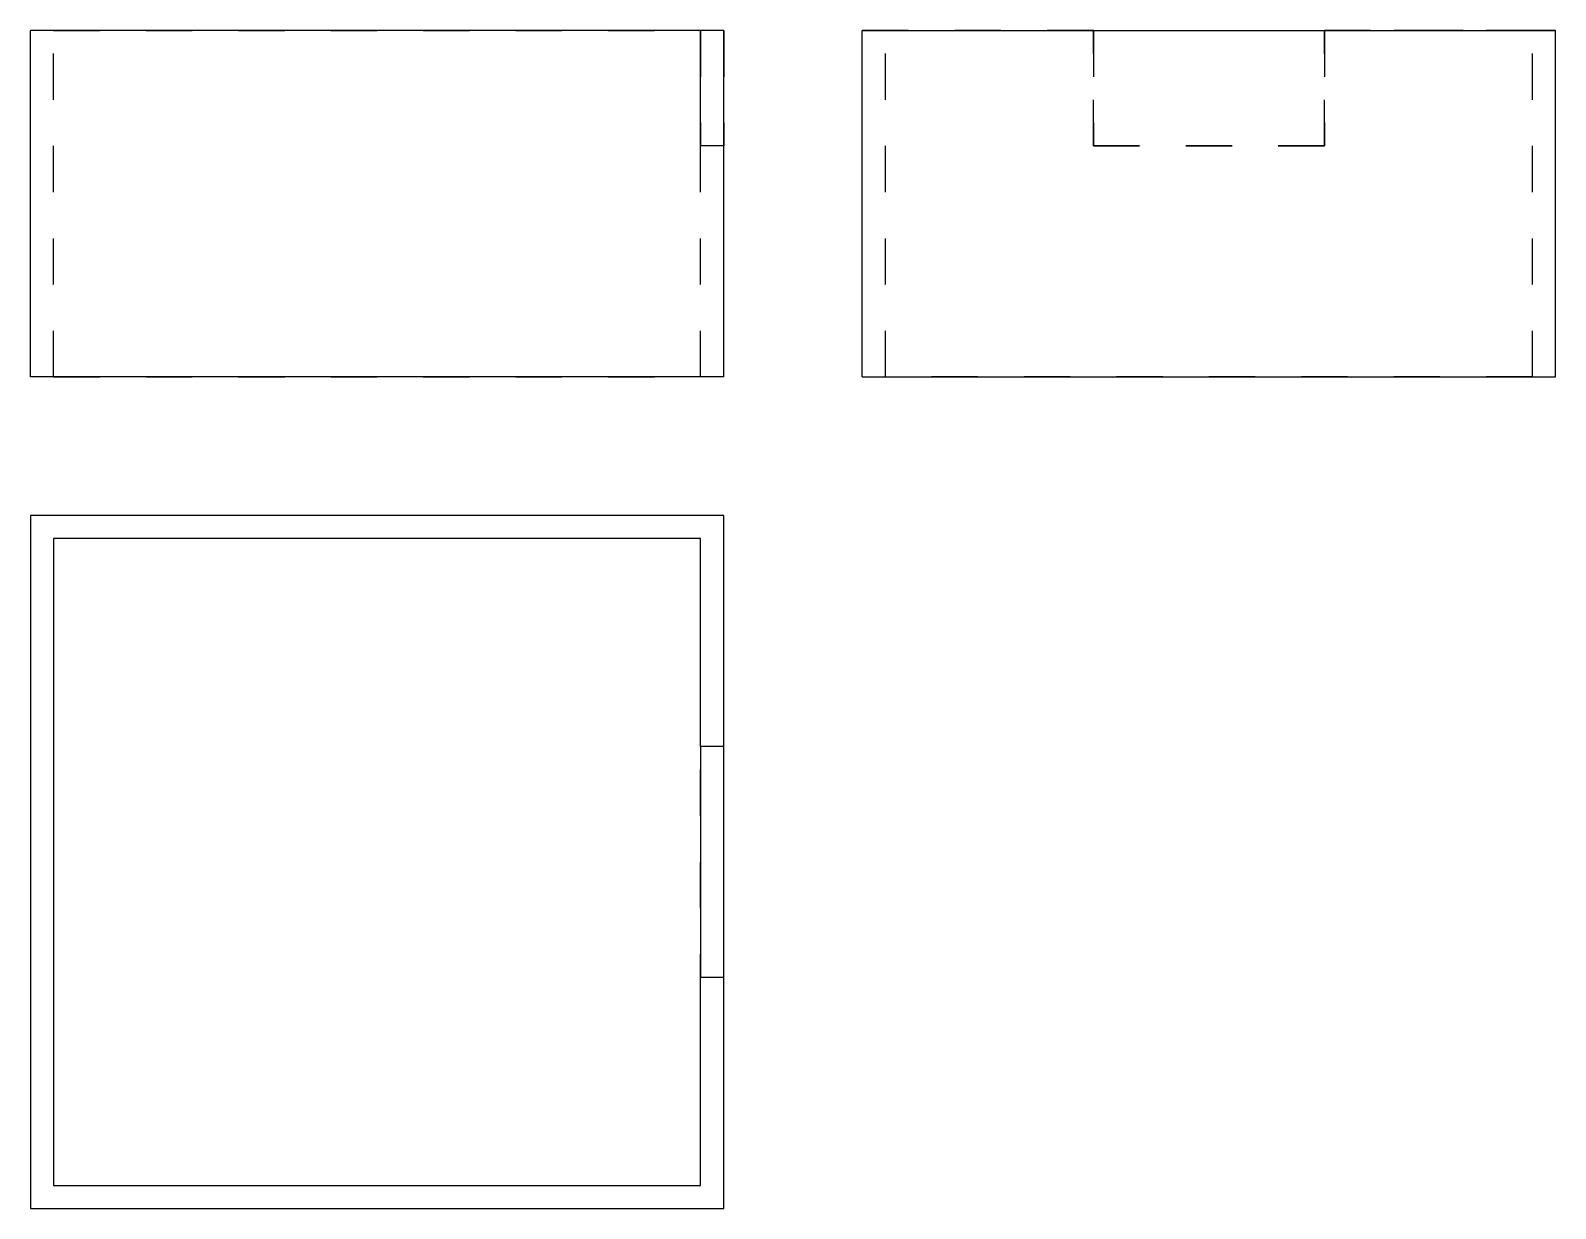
# Model space of a CAD drawing. Extents: x 0 to 3.3, y 0 to 2.55.
import ezdxf

# ---------------------------------------------------------------- set-up
doc = ezdxf.new("R2010")
doc.units = 0
doc.linetypes.add('HIDDEN', pattern=[0.075, 0.050025, -0.024975])
for name, color, linetype in [('FRONT', 7, 'CONTINUOUS'), ('FRONT_HID', 7, 'HIDDEN'), ('LEFT', 7, 'CONTINUOUS'), ('LEFT_HID', 7, 'HIDDEN'), ('TOP', 7, 'CONTINUOUS'), ('TOP_HID', 7, 'HIDDEN')]:
    doc.layers.add(name, color=color, linetype=linetype)

msp = doc.modelspace()

# ---------------------------------------------------------------- linework, layer by layer
at = {"layer": 'FRONT'}
for p, q in [((0, 1.8), (0, 2.55)), ((1.5, 2.55), (0, 2.55)), ((1.5, 1.8), (1.5, 2.55)), ((1.5, 1.8), (0, 1.8))]:
    msp.add_line(p, q, dxfattribs=at)
at = {"layer": 'FRONT_HID', "linetype": 'HIDDEN'}
for p, q in [((0.05, 2.55), (1.45, 2.55)), ((1.45, 2.55), (0.05, 2.55)), ((0.05, 1.8), (0.05, 2.55)), ((0.05, 1.8), (0.05, 2.55)), ((1.5, 2.55), (1.45, 2.55)), ((1.5, 2.55), (1.45, 2.55)), ((1.45, 2.55), (1.45, 2.3)), ((1.45, 2.3), (1.45, 2.55)), ((1.45, 1.8), (1.45, 2.55)), ((1.45, 1.8), (1.45, 2.55)), ((1.5, 2.55), (1.5, 2.3)), ((1.5, 2.3), (1.5, 2.55)), ((1.5, 2.3), (1.45, 2.3)), ((1.5, 2.3), (1.45, 2.3)), ((0.05, 1.8), (1.45, 1.8)), ((1.45, 1.8), (0.05, 1.8))]:
    msp.add_line(p, q, dxfattribs=at)
at = {"layer": 'LEFT'}
for p, q in [((1.8, 1.8), (1.8, 2.55)), ((1.8, 2.55), (3.3, 2.55)), ((3.3, 1.8), (3.3, 2.55)), ((1.8, 1.8), (3.3, 1.8))]:
    msp.add_line(p, q, dxfattribs=at)
at = {"layer": 'LEFT_HID', "linetype": 'HIDDEN'}
for p, q in [((2.3, 2.55), (1.8, 2.55)), ((1.85, 2.55), (3.25, 2.55)), ((2.3, 2.55), (1.85, 2.55)), ((1.85, 1.8), (1.85, 2.55)), ((1.85, 1.8), (1.85, 2.55)), ((2.3, 2.3), (2.3, 2.55)), ((2.3, 2.55), (2.3, 2.3)), ((3.3, 2.55), (2.8, 2.55)), ((2.8, 2.55), (2.8, 2.3)), ((3.25, 2.55), (2.8, 2.55)), ((2.8, 2.3), (2.8, 2.55)), ((3.25, 1.8), (3.25, 2.55)), ((3.25, 1.8), (3.25, 2.55)), ((2.8, 2.3), (2.3, 2.3)), ((2.3, 2.3), (2.8, 2.3)), ((3.25, 1.8), (1.85, 1.8)), ((1.85, 1.8), (3.25, 1.8))]:
    msp.add_line(p, q, dxfattribs=at)
at = {"layer": 'TOP'}
for p, q in [((0, 1.5), (0, 0)), ((1.5, 1.5), (0, 1.5)), ((1.5, 1), (1.5, 1.5)), ((0.05, 1.45), (0.05, 0.05)), ((1.45, 1.45), (0.05, 1.45)), ((1.45, 1), (1.45, 1.45)), ((1.5, 1), (1.45, 1)), ((1.45, 1), (1.45, 0.5)), ((1.5, 0.5), (1.5, 1)), ((1.5, 0.5), (1.45, 0.5)), ((1.45, 0.05), (1.45, 0.5)), ((1.5, 0), (1.5, 0.5)), ((0.05, 0.05), (1.45, 0.05)), ((0, 0), (1.5, 0))]:
    msp.add_line(p, q, dxfattribs=at)
at = {"layer": 'TOP_HID', "linetype": 'HIDDEN'}
for p, q in [((1.5, 0), (1.5, 1.5)), ((1.45, 0.05), (1.45, 1.45))]:
    msp.add_line(p, q, dxfattribs=at)

doc.saveas('drawing.dxf')
